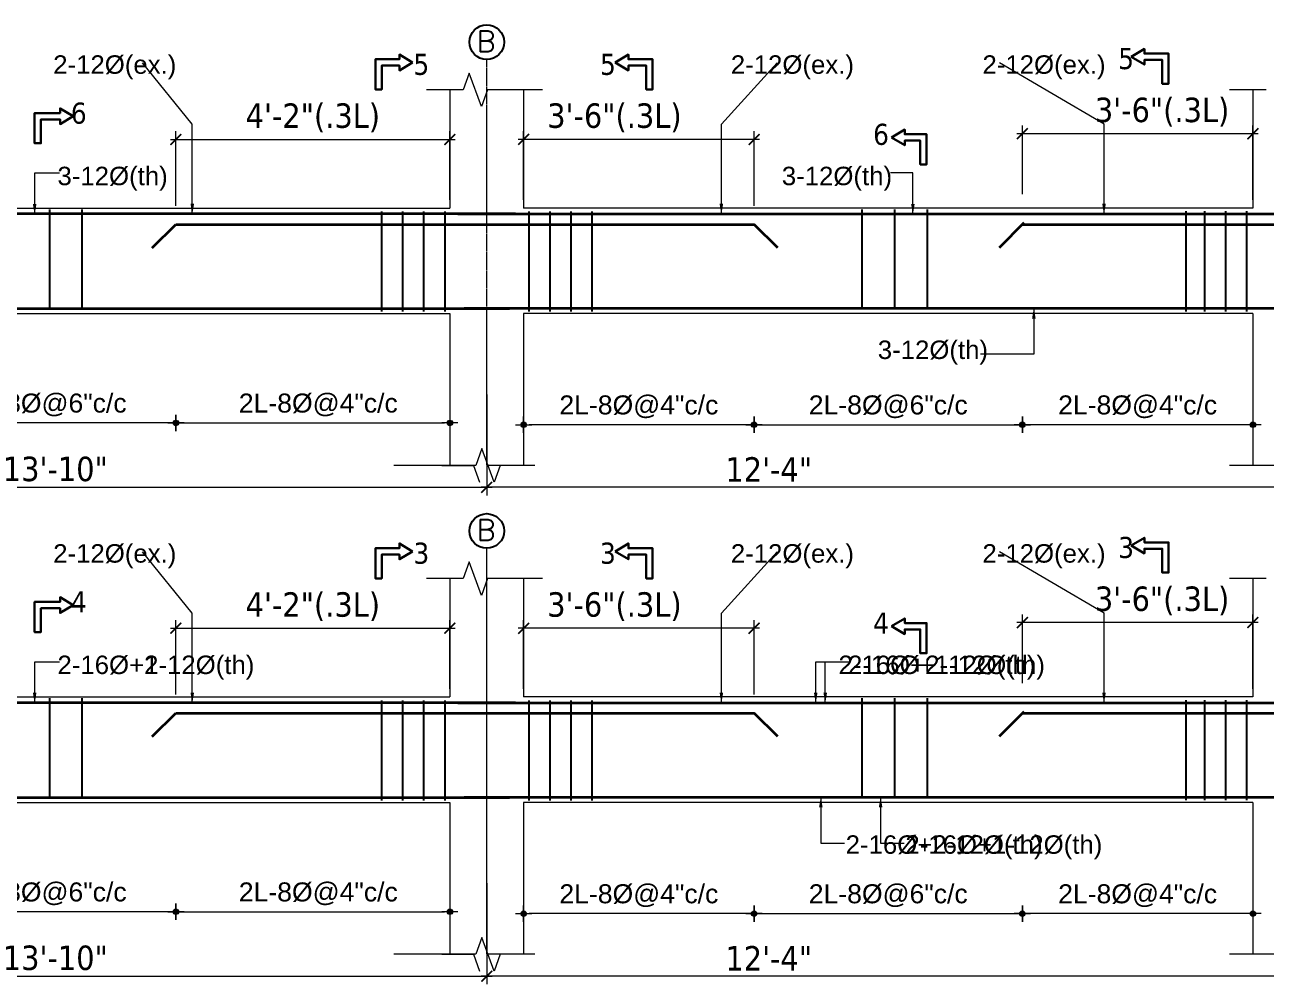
# Model space of a CAD drawing. Header units: inches. Extents: x 130993 to 274375, y -5108 to 103559.
# Drawn here: x 177449.1 to 177906, y 48585.1 to 48935.7 of the extents above; entities that cross this region are included whole.
import ezdxf

# ---------------------------------------------------------------- set-up
doc = ezdxf.new("R2010")
doc.units = ezdxf.units.IN
doc.header["$MEASUREMENT"] = 0
doc.header["$PDMODE"] = 2
doc.header["$PDSIZE"] = -3
doc.linetypes.add('CENTER2', pattern=[1.125, 0.75, -0.125, 0.125, -0.125])
for name, color, linetype, lineweight in [('Cen line', 5, 'CENTER2', 9), ('DIM', 5, 'Continuous', 9), ('DIMENSION', 142, 'Continuous', 20), ('HATCH', 9, 'Continuous', 9), ('LINE', 1, 'Continuous', 15), ('PLAN Stairs', 156, 'Continuous', 25), ('REN-1', 7, 'Continuous', 35), ('TEXT', 181, 'Continuous', 13), ('wall', 1, 'Continuous', 30)]:
    doc.layers.add(name, color=color, linetype=linetype, lineweight=lineweight)
doc.layers.add('STIRRUPS', color=7, linetype='Continuous')
doc.layers.add('T-TEXT', color=1, linetype='Continuous')
doc.styles.add('Arial', font='arial.ttf', dxfattribs={"width": 0.8, "height": 200})
doc.styles.add('ramon', font='arial.ttf', dxfattribs={"height": 7})
doc.styles.get("Standard").update_dxf_attribs({"font": 'txt.shx', "height": 6})
doc.styles.add('TAHOMA', font='tahoma.ttf', dxfattribs={"height": 9})
doc.dimstyles.new('1-4', dxfattribs={"dimscale": 0, "dimtxt": 8, "dimasz": 4, "dimexe": 3, "dimexo": 3, "dimgap": 2, "dimtad": 1, "dimdec": 0, "dimlfac": 0.5, "dimzin": 3, "dimdsep": 46, "dimlunit": 4, "dimtxsty": 'TAHOMA', "dimblk1": 'ARCHTICK', "dimblk2": 'ARCHTICK', "dimsah": 1, "dimcen": 0, "dimdle": 2, "dimclrd": 6, "dimclre": 6, "dimclrt": 7, "dimadec": 0, "dimazin": 0, "dimtfac": 0.333333, "dimtdec": 0, "dimtmove": 1, "dimatfit": 2, "dimfxl": 1, "dimtolj": 1, "dimtzin": 0, "dimlwd": -1, "dimlwe": -1, "dimarcsym": 0})
doc.dimstyles.new('s4', dxfattribs={"dimtxt": 6, "dimasz": 2, "dimexe": 6, "dimexo": 18, "dimgap": 1.9375, "dimtad": 1, "dimdec": 0, "dimlfac": 0.5, "dimzin": 3, "dimdsep": 46, "dimlunit": 4, "dimtxsty": 'ramon', "dimblk": 'dot 2', "dimcen": 0.09375, "dimse1": 1, "dimse2": 1, "dimclrd": 1, "dimclre": 1, "dimclrt": 256, "dimadec": 0, "dimazin": 0, "dimtfac": 0.75, "dimtdec": 0, "dimtix": 1, "dimtmove": 1, "dimatfit": 3, "dimldrblk": 'DOT', "dimfxl": 1, "dimtolj": 1, "dimtzin": 0, "dimlwd": 9, "dimlwe": 9, "dimarcsym": 0})

# ---------------------------------------------------------------- blocks, each defined once
blk = doc.blocks.new('_ArchTick')
at = {"color": 0, "linetype": 'ByBlock', "const_width": 0.15}
blk.add_lwpolyline([(-0.5, -0.5), (0.5, 0.5)], dxfattribs=at)
blk = doc.blocks.new('*D941')
at = {"layer": 'Defpoints', "color": 0}
for p in [(177619.09, 48622.61), (177914.68, 48622.61), (177619.09, 48585.42)]:
    blk.add_point(p, dxfattribs=at)
at = {"layer": 'DIMENSION', "color": 6}
for p, q in [((177619.09, 48619.61), (177619.09, 48582.42)), ((177914.68, 48619.61), (177914.68, 48582.42)), ((177916.68, 48585.42), (177617.09, 48585.42))]:
    blk.add_line(p, q, dxfattribs=at)
at = {"layer": 'DIMENSION', "color": 6, "xscale": 4, "yscale": 4, "zscale": 4, "rotation": 180}
blk.add_blockref('_ArchTick', (177619.09, 48585.42), dxfattribs=at)
at = {"layer": 'DIMENSION', "color": 6, "xscale": 4, "yscale": 4, "zscale": 4}
blk.add_blockref('_ArchTick', (177914.68, 48585.42), dxfattribs=at)
at = {"layer": 'DIMENSION', "color": 7, "insert": (177722.88, 48592.01), "char_height": 9, "attachment_point": 5, "style": 'TAHOMA'}
blk.add_mtext('\\A1;12\'-4"', dxfattribs=at)
blk = doc.blocks.new('*D942')
at = {"layer": 'Defpoints', "color": 0}
for p in [(177632.67, 48713.52), (177632.67, 48688.23), (177717.51, 48686.12)]:
    blk.add_point(p, dxfattribs=at)
at = {"layer": 'DIM', "color": 6}
for p, q in [((177719.51, 48713.52), (177630.67, 48713.52)), ((177632.67, 48691.23), (177632.67, 48716.52)), ((177717.51, 48689.12), (177717.51, 48716.52))]:
    blk.add_line(p, q, dxfattribs=at)
at = {"layer": 'DIM', "color": 6, "xscale": 4, "yscale": 4, "zscale": 4, "rotation": 180}
blk.add_blockref('_ArchTick', (177632.67, 48713.52), dxfattribs=at)
at = {"layer": 'DIM', "color": 6, "xscale": 4, "yscale": 4, "zscale": 4}
blk.add_blockref('_ArchTick', (177717.51, 48713.52), dxfattribs=at)
at = {"layer": 'DIM', "color": 7, "insert": (177666.09, 48721.47), "char_height": 9, "attachment_point": 5, "style": 'TAHOMA'}
blk.add_mtext('\\A1;3\'-6"(.3L)', dxfattribs=at)
blk = doc.blocks.new('*D943')
at = {"layer": 'Defpoints', "color": 0}
for p in [(177816.26, 48715.63), (177816.26, 48690.33), (177901.1, 48688.23)]:
    blk.add_point(p, dxfattribs=at)
at = {"layer": 'DIM', "color": 6}
for p, q in [((177816.26, 48693.33), (177816.26, 48718.63)), ((177901.1, 48691.23), (177901.1, 48718.63)), ((177903.1, 48715.63), (177814.26, 48715.63))]:
    blk.add_line(p, q, dxfattribs=at)
at = {"layer": 'DIM', "color": 6, "xscale": 4, "yscale": 4, "zscale": 4, "rotation": 180}
blk.add_blockref('_ArchTick', (177816.26, 48715.63), dxfattribs=at)
at = {"layer": 'DIM', "color": 6, "xscale": 4, "yscale": 4, "zscale": 4}
blk.add_blockref('_ArchTick', (177901.1, 48715.63), dxfattribs=at)
at = {"layer": 'DIM', "color": 7, "insert": (177867.68, 48723.58), "char_height": 9, "attachment_point": 5, "style": 'TAHOMA'}
blk.add_mtext('\\A1;3\'-6"(.3L)', dxfattribs=at)
blk = doc.blocks.new('*D944')
at = {"layer": 'Defpoints', "color": 0}
for p in [(177287.5, 48622.61), (177619.09, 48622.61), (177619.09, 48585.42)]:
    blk.add_point(p, dxfattribs=at)
at = {"layer": 'DIMENSION', "color": 6}
for p, q in [((177287.5, 48619.61), (177287.5, 48582.42)), ((177619.09, 48619.61), (177619.09, 48582.42)), ((177285.5, 48585.42), (177621.09, 48585.42))]:
    blk.add_line(p, q, dxfattribs=at)
at = {"layer": 'DIMENSION', "color": 6, "xscale": 4, "yscale": 4, "zscale": 4, "rotation": 180}
blk.add_blockref('_ArchTick', (177287.5, 48585.42), dxfattribs=at)
at = {"layer": 'DIMENSION', "color": 6, "xscale": 4, "yscale": 4, "zscale": 4}
blk.add_blockref('_ArchTick', (177619.09, 48585.42), dxfattribs=at)
at = {"layer": 'DIMENSION', "color": 7, "insert": (177460.29, 48592.11), "char_height": 9, "attachment_point": 5, "style": 'TAHOMA'}
blk.add_mtext('\\A1;13\'-10"', dxfattribs=at)
blk = doc.blocks.new('*D945')
at = {"layer": 'Defpoints', "color": 0}
for p in [(177605.51, 48713.52), (177504.66, 48686.12), (177605.51, 48688.23)]:
    blk.add_point(p, dxfattribs=at)
at = {"layer": 'DIM', "color": 6}
for p, q in [((177502.66, 48713.52), (177607.51, 48713.52)), ((177504.66, 48689.12), (177504.66, 48716.52)), ((177605.51, 48691.23), (177605.51, 48716.52))]:
    blk.add_line(p, q, dxfattribs=at)
at = {"layer": 'DIM', "color": 6, "xscale": 4, "yscale": 4, "zscale": 4, "rotation": 180}
blk.add_blockref('_ArchTick', (177504.66, 48713.52), dxfattribs=at)
at = {"layer": 'DIM', "color": 6, "xscale": 4, "yscale": 4, "zscale": 4}
blk.add_blockref('_ArchTick', (177605.51, 48713.52), dxfattribs=at)
at = {"layer": 'DIM', "color": 7, "insert": (177555.09, 48721.47), "char_height": 9, "attachment_point": 5, "style": 'TAHOMA'}
blk.add_mtext('\\A1;4\'-2"(.3L)', dxfattribs=at)
blk = doc.blocks.new('dot1')
at = {"layer": 'HATCH'}
h = blk.add_hatch(color=256, dxfattribs=at)
edge = h.paths.add_edge_path()
edge.add_arc((0, 0), 1, 0, 360)
for p, q in [((3, 0), (-3, 0)), ((0, 3), (0, -3))]:
    blk.add_line(p, q, dxfattribs=at)
blk.add_circle((0, 0), 1, dxfattribs=at)
blk = doc.blocks.new('dot 2')
at = {"layer": 'HATCH', "xscale": 0.5, "yscale": 0.5, "zscale": 0.5}
blk.add_blockref('dot1', (0, 0), dxfattribs=at)
blk = doc.blocks.new('*D947')
at = {"layer": 'Defpoints', "color": 0}
for p in [(177816.26, 48686.12), (177901.1, 48649.43), (177816.26, 48608.46)]:
    blk.add_point(p, dxfattribs=at)
at = {"layer": 'PLAN Stairs', "color": 1, "lineweight": 9}
blk.add_line((177899.1, 48608.46), (177818.26, 48608.46), dxfattribs=at)
at = {"layer": 'PLAN Stairs', "color": 1, "lineweight": 9, "xscale": 2, "yscale": 2, "zscale": 2, "rotation": 180}
blk.add_blockref('dot 2', (177816.26, 48608.46), dxfattribs=at)
at = {"layer": 'PLAN Stairs', "color": 1, "lineweight": 9, "xscale": 2, "yscale": 2, "zscale": 2}
blk.add_blockref('dot 2', (177901.1, 48608.46), dxfattribs=at)
at = {"layer": 'PLAN Stairs', "insert": (177858.68, 48615.06), "char_height": 7, "attachment_point": 5, "style": 'ramon'}
blk.add_mtext('\\A1;2L-8%%C@4"c/c', dxfattribs=at)
blk = doc.blocks.new('_Dot')
at = {"color": 0, "linetype": 'ByBlock', "lineweight": -2}
blk.add_line((-0.5, 0), (-1, 0), dxfattribs=at)
at = {"color": 0, "linetype": 'ByBlock', "const_width": 0.5}
blk.add_lwpolyline([(-0.25, 0, 1), (0.25, 0, 1)], format="xyb", close=True, dxfattribs=at)
blk = doc.blocks.new('*D948')
at = {"layer": 'Defpoints', "color": 0}
for p in [(177717.51, 48686.12), (177816.26, 48686.12), (177816.26, 48608.46)]:
    blk.add_point(p, dxfattribs=at)
at = {"layer": 'PLAN Stairs', "color": 1, "lineweight": 9}
blk.add_line((177719.51, 48608.46), (177814.26, 48608.46), dxfattribs=at)
at = {"layer": 'PLAN Stairs', "color": 1, "lineweight": 9, "xscale": 2, "yscale": 2, "zscale": 2, "rotation": 180}
blk.add_blockref('dot 2', (177717.51, 48608.46), dxfattribs=at)
at = {"layer": 'PLAN Stairs', "color": 1, "lineweight": 9, "xscale": 2, "yscale": 2, "zscale": 2}
blk.add_blockref('dot 2', (177816.26, 48608.46), dxfattribs=at)
at = {"layer": 'PLAN Stairs', "insert": (177766.88, 48615.06), "char_height": 7, "attachment_point": 5, "style": 'ramon'}
blk.add_mtext('\\A1;2L-8%%C@6"c/c', dxfattribs=at)
blk = doc.blocks.new('*D949')
at = {"layer": 'Defpoints', "color": 0}
for p in [(177632.67, 48688.23), (177717.51, 48686.12), (177632.67, 48608.46)]:
    blk.add_point(p, dxfattribs=at)
at = {"layer": 'PLAN Stairs', "color": 1, "lineweight": 9}
blk.add_line((177715.51, 48608.46), (177634.67, 48608.46), dxfattribs=at)
at = {"layer": 'PLAN Stairs', "color": 1, "lineweight": 9, "xscale": 2, "yscale": 2, "zscale": 2, "rotation": 180}
blk.add_blockref('dot 2', (177632.67, 48608.46), dxfattribs=at)
at = {"layer": 'PLAN Stairs', "color": 1, "lineweight": 9, "xscale": 2, "yscale": 2, "zscale": 2}
blk.add_blockref('dot 2', (177717.51, 48608.46), dxfattribs=at)
at = {"layer": 'PLAN Stairs', "insert": (177675.09, 48615.06), "char_height": 7, "attachment_point": 5, "style": 'ramon'}
blk.add_mtext('\\A1;2L-8%%C@4"c/c', dxfattribs=at)
blk = doc.blocks.new('*D951')
at = {"layer": 'Defpoints', "color": 0}
for p in [(177401.92, 48686.8), (177504.66, 48686.8), (177401.92, 48609.14)]:
    blk.add_point(p, dxfattribs=at)
at = {"layer": 'PLAN Stairs', "color": 1, "lineweight": 9}
blk.add_line((177502.66, 48609.14), (177403.92, 48609.14), dxfattribs=at)
at = {"layer": 'PLAN Stairs', "color": 1, "lineweight": 9, "xscale": 2, "yscale": 2, "zscale": 2, "rotation": 180}
blk.add_blockref('dot 2', (177401.92, 48609.14), dxfattribs=at)
at = {"layer": 'PLAN Stairs', "color": 1, "lineweight": 9, "xscale": 2, "yscale": 2, "zscale": 2}
blk.add_blockref('dot 2', (177504.66, 48609.14), dxfattribs=at)
at = {"layer": 'PLAN Stairs', "insert": (177457.29, 48615.74), "char_height": 7, "attachment_point": 5, "style": 'ramon'}
blk.add_mtext('\\A1;2L-8%%C@6"c/c', dxfattribs=at)
blk = doc.blocks.new('*D952')
at = {"layer": 'Defpoints', "color": 0}
for p in [(177504.66, 48686.8), (177605.51, 48688.91), (177605.51, 48609.14)]:
    blk.add_point(p, dxfattribs=at)
at = {"layer": 'PLAN Stairs', "color": 1, "lineweight": 9}
blk.add_line((177506.66, 48609.14), (177603.51, 48609.14), dxfattribs=at)
at = {"layer": 'PLAN Stairs', "color": 1, "lineweight": 9, "xscale": 2, "yscale": 2, "zscale": 2, "rotation": 180}
blk.add_blockref('dot 2', (177504.66, 48609.14), dxfattribs=at)
at = {"layer": 'PLAN Stairs', "color": 1, "lineweight": 9, "xscale": 2, "yscale": 2, "zscale": 2}
blk.add_blockref('dot 2', (177605.51, 48609.14), dxfattribs=at)
at = {"layer": 'PLAN Stairs', "insert": (177557.09, 48615.74), "char_height": 7, "attachment_point": 5, "style": 'ramon'}
blk.add_mtext('\\A1;2L-8%%C@4"c/c', dxfattribs=at)
blk = doc.blocks.new('*D961')
at = {"layer": 'Defpoints', "color": 0}
for p in [(177619.09, 48802.61), (177914.68, 48802.61), (177619.09, 48765.42)]:
    blk.add_point(p, dxfattribs=at)
at = {"layer": 'DIMENSION', "color": 6}
for p, q in [((177619.09, 48799.61), (177619.09, 48762.42)), ((177914.68, 48799.61), (177914.68, 48762.42)), ((177916.68, 48765.42), (177617.09, 48765.42))]:
    blk.add_line(p, q, dxfattribs=at)
at = {"layer": 'DIMENSION', "color": 6, "xscale": 4, "yscale": 4, "zscale": 4, "rotation": 180}
blk.add_blockref('_ArchTick', (177619.09, 48765.42), dxfattribs=at)
at = {"layer": 'DIMENSION', "color": 6, "xscale": 4, "yscale": 4, "zscale": 4}
blk.add_blockref('_ArchTick', (177914.68, 48765.42), dxfattribs=at)
at = {"layer": 'DIMENSION', "color": 7, "insert": (177722.88, 48772.01), "char_height": 9, "attachment_point": 5, "style": 'TAHOMA'}
blk.add_mtext('\\A1;12\'-4"', dxfattribs=at)
blk = doc.blocks.new('*D962')
at = {"layer": 'Defpoints', "color": 0}
for p in [(177632.67, 48893.52), (177632.67, 48868.23), (177717.51, 48866.12)]:
    blk.add_point(p, dxfattribs=at)
at = {"layer": 'DIM', "color": 6}
for p, q in [((177632.67, 48871.23), (177632.67, 48896.52)), ((177717.51, 48869.12), (177717.51, 48896.52)), ((177719.51, 48893.52), (177630.67, 48893.52))]:
    blk.add_line(p, q, dxfattribs=at)
at = {"layer": 'DIM', "color": 6, "xscale": 4, "yscale": 4, "zscale": 4, "rotation": 180}
blk.add_blockref('_ArchTick', (177632.67, 48893.52), dxfattribs=at)
at = {"layer": 'DIM', "color": 6, "xscale": 4, "yscale": 4, "zscale": 4}
blk.add_blockref('_ArchTick', (177717.51, 48893.52), dxfattribs=at)
at = {"layer": 'DIM', "color": 7, "insert": (177666.09, 48901.47), "char_height": 9, "attachment_point": 5, "style": 'TAHOMA'}
blk.add_mtext('\\A1;3\'-6"(.3L)', dxfattribs=at)
blk = doc.blocks.new('*D963')
at = {"layer": 'Defpoints', "color": 0}
for p in [(177816.26, 48895.63), (177816.26, 48870.33), (177901.1, 48868.23)]:
    blk.add_point(p, dxfattribs=at)
at = {"layer": 'DIM', "color": 6}
for p, q in [((177816.26, 48873.33), (177816.26, 48898.63)), ((177901.1, 48871.23), (177901.1, 48898.63)), ((177903.1, 48895.63), (177814.26, 48895.63))]:
    blk.add_line(p, q, dxfattribs=at)
at = {"layer": 'DIM', "color": 6, "xscale": 4, "yscale": 4, "zscale": 4, "rotation": 180}
blk.add_blockref('_ArchTick', (177816.26, 48895.63), dxfattribs=at)
at = {"layer": 'DIM', "color": 6, "xscale": 4, "yscale": 4, "zscale": 4}
blk.add_blockref('_ArchTick', (177901.1, 48895.63), dxfattribs=at)
at = {"layer": 'DIM', "color": 7, "insert": (177867.68, 48903.58), "char_height": 9, "attachment_point": 5, "style": 'TAHOMA'}
blk.add_mtext('\\A1;3\'-6"(.3L)', dxfattribs=at)
blk = doc.blocks.new('*D964')
at = {"layer": 'Defpoints', "color": 0}
for p in [(177287.5, 48802.61), (177619.09, 48802.61), (177619.09, 48765.42)]:
    blk.add_point(p, dxfattribs=at)
at = {"layer": 'DIMENSION', "color": 6}
for p, q in [((177287.5, 48799.61), (177287.5, 48762.42)), ((177619.09, 48799.61), (177619.09, 48762.42)), ((177285.5, 48765.42), (177621.09, 48765.42))]:
    blk.add_line(p, q, dxfattribs=at)
at = {"layer": 'DIMENSION', "color": 6, "xscale": 4, "yscale": 4, "zscale": 4, "rotation": 180}
blk.add_blockref('_ArchTick', (177287.5, 48765.42), dxfattribs=at)
at = {"layer": 'DIMENSION', "color": 6, "xscale": 4, "yscale": 4, "zscale": 4}
blk.add_blockref('_ArchTick', (177619.09, 48765.42), dxfattribs=at)
at = {"layer": 'DIMENSION', "color": 7, "insert": (177460.29, 48772.11), "char_height": 9, "attachment_point": 5, "style": 'TAHOMA'}
blk.add_mtext('\\A1;13\'-10"', dxfattribs=at)
blk = doc.blocks.new('*D965')
at = {"layer": 'Defpoints', "color": 0}
for p in [(177605.51, 48893.52), (177504.66, 48866.12), (177605.51, 48868.23)]:
    blk.add_point(p, dxfattribs=at)
at = {"layer": 'DIM', "color": 6}
for p, q in [((177504.66, 48869.12), (177504.66, 48896.52)), ((177605.51, 48871.23), (177605.51, 48896.52)), ((177502.66, 48893.52), (177607.51, 48893.52))]:
    blk.add_line(p, q, dxfattribs=at)
at = {"layer": 'DIM', "color": 6, "xscale": 4, "yscale": 4, "zscale": 4, "rotation": 180}
blk.add_blockref('_ArchTick', (177504.66, 48893.52), dxfattribs=at)
at = {"layer": 'DIM', "color": 6, "xscale": 4, "yscale": 4, "zscale": 4}
blk.add_blockref('_ArchTick', (177605.51, 48893.52), dxfattribs=at)
at = {"layer": 'DIM', "color": 7, "insert": (177555.09, 48901.47), "char_height": 9, "attachment_point": 5, "style": 'TAHOMA'}
blk.add_mtext('\\A1;4\'-2"(.3L)', dxfattribs=at)
blk = doc.blocks.new('*D967')
at = {"layer": 'Defpoints', "color": 0}
for p in [(177816.26, 48866.12), (177901.1, 48829.43), (177816.26, 48788.46)]:
    blk.add_point(p, dxfattribs=at)
at = {"layer": 'PLAN Stairs', "color": 1, "lineweight": 9}
blk.add_line((177899.1, 48788.46), (177818.26, 48788.46), dxfattribs=at)
at = {"layer": 'PLAN Stairs', "color": 1, "lineweight": 9, "xscale": 2, "yscale": 2, "zscale": 2, "rotation": 180}
blk.add_blockref('dot 2', (177816.26, 48788.46), dxfattribs=at)
at = {"layer": 'PLAN Stairs', "color": 1, "lineweight": 9, "xscale": 2, "yscale": 2, "zscale": 2}
blk.add_blockref('dot 2', (177901.1, 48788.46), dxfattribs=at)
at = {"layer": 'PLAN Stairs', "insert": (177858.68, 48795.06), "char_height": 7, "attachment_point": 5, "style": 'ramon'}
blk.add_mtext('\\A1;2L-8%%C@4"c/c', dxfattribs=at)
blk = doc.blocks.new('*D968')
at = {"layer": 'Defpoints', "color": 0}
for p in [(177717.51, 48866.12), (177816.26, 48866.12), (177816.26, 48788.46)]:
    blk.add_point(p, dxfattribs=at)
at = {"layer": 'PLAN Stairs', "color": 1, "lineweight": 9}
blk.add_line((177719.51, 48788.46), (177814.26, 48788.46), dxfattribs=at)
at = {"layer": 'PLAN Stairs', "color": 1, "lineweight": 9, "xscale": 2, "yscale": 2, "zscale": 2, "rotation": 180}
blk.add_blockref('dot 2', (177717.51, 48788.46), dxfattribs=at)
at = {"layer": 'PLAN Stairs', "color": 1, "lineweight": 9, "xscale": 2, "yscale": 2, "zscale": 2}
blk.add_blockref('dot 2', (177816.26, 48788.46), dxfattribs=at)
at = {"layer": 'PLAN Stairs', "insert": (177766.88, 48795.06), "char_height": 7, "attachment_point": 5, "style": 'ramon'}
blk.add_mtext('\\A1;2L-8%%C@6"c/c', dxfattribs=at)
blk = doc.blocks.new('*D969')
at = {"layer": 'Defpoints', "color": 0}
for p in [(177632.67, 48868.23), (177717.51, 48866.12), (177632.67, 48788.46)]:
    blk.add_point(p, dxfattribs=at)
at = {"layer": 'PLAN Stairs', "color": 1, "lineweight": 9}
blk.add_line((177715.51, 48788.46), (177634.67, 48788.46), dxfattribs=at)
at = {"layer": 'PLAN Stairs', "color": 1, "lineweight": 9, "xscale": 2, "yscale": 2, "zscale": 2, "rotation": 180}
blk.add_blockref('dot 2', (177632.67, 48788.46), dxfattribs=at)
at = {"layer": 'PLAN Stairs', "color": 1, "lineweight": 9, "xscale": 2, "yscale": 2, "zscale": 2}
blk.add_blockref('dot 2', (177717.51, 48788.46), dxfattribs=at)
at = {"layer": 'PLAN Stairs', "insert": (177675.09, 48795.06), "char_height": 7, "attachment_point": 5, "style": 'ramon'}
blk.add_mtext('\\A1;2L-8%%C@4"c/c', dxfattribs=at)
blk = doc.blocks.new('*D971')
at = {"layer": 'Defpoints', "color": 0}
for p in [(177401.92, 48866.8), (177504.66, 48866.8), (177401.92, 48789.14)]:
    blk.add_point(p, dxfattribs=at)
at = {"layer": 'PLAN Stairs', "color": 1, "lineweight": 9}
blk.add_line((177502.66, 48789.14), (177403.92, 48789.14), dxfattribs=at)
at = {"layer": 'PLAN Stairs', "color": 1, "lineweight": 9, "xscale": 2, "yscale": 2, "zscale": 2, "rotation": 180}
blk.add_blockref('dot 2', (177401.92, 48789.14), dxfattribs=at)
at = {"layer": 'PLAN Stairs', "color": 1, "lineweight": 9, "xscale": 2, "yscale": 2, "zscale": 2}
blk.add_blockref('dot 2', (177504.66, 48789.14), dxfattribs=at)
at = {"layer": 'PLAN Stairs', "insert": (177457.29, 48795.74), "char_height": 7, "attachment_point": 5, "style": 'ramon'}
blk.add_mtext('\\A1;2L-8%%C@6"c/c', dxfattribs=at)
blk = doc.blocks.new('*D972')
at = {"layer": 'Defpoints', "color": 0}
for p in [(177605.51, 48868.91), (177504.66, 48866.8), (177605.51, 48789.14)]:
    blk.add_point(p, dxfattribs=at)
at = {"layer": 'PLAN Stairs', "color": 1, "lineweight": 9}
blk.add_line((177506.66, 48789.14), (177603.51, 48789.14), dxfattribs=at)
at = {"layer": 'PLAN Stairs', "color": 1, "lineweight": 9, "xscale": 2, "yscale": 2, "zscale": 2, "rotation": 180}
blk.add_blockref('dot 2', (177504.66, 48789.14), dxfattribs=at)
at = {"layer": 'PLAN Stairs', "color": 1, "lineweight": 9, "xscale": 2, "yscale": 2, "zscale": 2}
blk.add_blockref('dot 2', (177605.51, 48789.14), dxfattribs=at)
at = {"layer": 'PLAN Stairs', "insert": (177557.09, 48795.74), "char_height": 7, "attachment_point": 5, "style": 'ramon'}
blk.add_mtext('\\A1;2L-8%%C@4"c/c', dxfattribs=at)

msp = doc.modelspace()

# ---------------------------------------------------------------- linework, layer by layer
at = {"layer": 'Cen line'}
for p, q in [((177619.09, 48773.69), (177619.09, 48922.96)), ((177619.09, 48593.69), (177619.09, 48742.96))]:
    msp.add_line(p, q, dxfattribs=at)
at = {"layer": 'DIMENSION'}
for points in [[(177580.72, 48868.23), (177605.51, 48868.23)], [(177580.72, 48688.23), (177605.51, 48688.23)]]:
    msp.add_lwpolyline(points, dxfattribs=at)
at = {"layer": 'HATCH'}
for p, q in [((177612.65, 48917.97), (177610.4, 48911.8)), ((177612.65, 48917.97), (177610.4, 48911.8)), ((177612.65, 48917.97), (177610.4, 48911.8)), ((177617.14, 48905.63), (177612.65, 48917.97)), ((177619.39, 48911.8), (177617.14, 48905.63)), ((177617.28, 48779.66), (177615.03, 48773.49)), ((177621.77, 48767.32), (177617.28, 48779.66)), ((177621.77, 48767.32), (177617.28, 48779.66)), ((177614.16, 48773.49), (177616.4, 48767.32)), ((177624.02, 48773.49), (177621.77, 48767.32)), ((177624.02, 48773.49), (177621.77, 48767.32)), ((177612.65, 48737.97), (177610.4, 48731.8)), ((177612.65, 48737.97), (177610.4, 48731.8)), ((177612.65, 48737.97), (177610.4, 48731.8)), ((177617.14, 48725.63), (177612.65, 48737.97)), ((177619.39, 48731.8), (177617.14, 48725.63)), ((177617.28, 48599.66), (177615.03, 48593.49)), ((177621.77, 48587.32), (177617.28, 48599.66)), ((177621.77, 48587.32), (177617.28, 48599.66)), ((177614.16, 48593.49), (177616.4, 48587.32)), ((177624.02, 48593.49), (177621.77, 48587.32)), ((177624.02, 48593.49), (177621.77, 48587.32))]:
    msp.add_line(p, q, dxfattribs=at)
at = {"layer": 'HATCH', "linetype": 'Continuous'}
for points in [[(177610.4, 48911.8), (177596.91, 48911.8)], [(177610.4, 48911.8), (177596.91, 48911.8)], [(177610.4, 48911.8), (177596.91, 48911.8)], [(177636.74, 48911.8), (177619.39, 48911.8)], [(177639.57, 48911.8), (177619.39, 48911.8)], [(177639.57, 48911.8), (177619.39, 48911.8)], [(177905.99, 48911.8), (177892.5, 48911.8)], [(177905.99, 48911.8), (177892.5, 48911.8)], [(177610.4, 48773.49), (177584.91, 48773.49)], [(177615.03, 48773.49), (177601.54, 48773.49)], [(177615.03, 48773.49), (177601.54, 48773.49)], [(177602.62, 48773.49), (177614.16, 48773.49)], [(177636.74, 48773.49), (177619.39, 48773.49)], [(177635.55, 48773.49), (177624.02, 48773.49)], [(177635.55, 48773.49), (177624.02, 48773.49)], [(177905.99, 48773.49), (177892.5, 48773.49)], [(177910.62, 48773.49), (177897.13, 48773.49)], [(177610.4, 48731.8), (177596.91, 48731.8)], [(177610.4, 48731.8), (177596.91, 48731.8)], [(177610.4, 48731.8), (177596.91, 48731.8)], [(177636.74, 48731.8), (177619.39, 48731.8)], [(177639.57, 48731.8), (177619.39, 48731.8)], [(177639.57, 48731.8), (177619.39, 48731.8)], [(177905.99, 48731.8), (177892.5, 48731.8)], [(177905.99, 48731.8), (177892.5, 48731.8)], [(177610.4, 48593.49), (177584.91, 48593.49)], [(177615.03, 48593.49), (177601.54, 48593.49)], [(177615.03, 48593.49), (177601.54, 48593.49)], [(177602.62, 48593.49), (177614.16, 48593.49)], [(177636.74, 48593.49), (177619.39, 48593.49)], [(177635.55, 48593.49), (177624.02, 48593.49)], [(177635.55, 48593.49), (177624.02, 48593.49)], [(177905.99, 48593.49), (177892.5, 48593.49)], [(177910.62, 48593.49), (177897.13, 48593.49)]]:
    msp.add_lwpolyline(points, dxfattribs=at)
at = {"layer": 'LINE'}
for p, q in [((177605.51, 48911.8), (177605.51, 48868.23)), ((177605.51, 48911.8), (177605.51, 48868.23)), ((177605.51, 48911.8), (177605.51, 48868.23)), ((177605.51, 48911.8), (177605.51, 48868.23)), ((177605.51, 48911.8), (177605.51, 48868.23)), ((177632.67, 48911.8), (177632.67, 48868.23)), ((177632.67, 48911.8), (177632.67, 48868.23)), ((177901.1, 48911.8), (177901.1, 48868.23)), ((177901.1, 48911.8), (177901.1, 48868.23)), ((177301.08, 48868.23), (177605.51, 48868.23)), ((177901.1, 48868.23), (177632.67, 48868.23)), ((177301.08, 48829.43), (177605.51, 48829.43)), ((177605.51, 48829.43), (177605.51, 48773.49)), ((177605.51, 48829.43), (177605.51, 48773.49)), ((177605.51, 48829.43), (177605.51, 48773.49)), ((177605.51, 48829.43), (177605.51, 48773.49)), ((177605.51, 48829.43), (177605.51, 48773.49)), ((177632.67, 48829.43), (177632.67, 48773.49)), ((177901.1, 48829.43), (177632.67, 48829.43)), ((177632.67, 48829.43), (177632.67, 48773.49)), ((177901.1, 48829.43), (177901.1, 48773.49)), ((177901.1, 48829.43), (177901.1, 48773.49)), ((177605.51, 48731.8), (177605.51, 48688.23)), ((177605.51, 48731.8), (177605.51, 48688.23)), ((177605.51, 48731.8), (177605.51, 48688.23)), ((177605.51, 48731.8), (177605.51, 48688.23)), ((177605.51, 48731.8), (177605.51, 48688.23)), ((177632.67, 48731.8), (177632.67, 48688.23)), ((177632.67, 48731.8), (177632.67, 48688.23)), ((177901.1, 48731.8), (177901.1, 48688.23)), ((177901.1, 48731.8), (177901.1, 48688.23)), ((177301.08, 48688.23), (177605.51, 48688.23)), ((177901.1, 48688.23), (177632.67, 48688.23)), ((177301.08, 48649.43), (177605.51, 48649.43)), ((177605.51, 48649.43), (177605.51, 48593.49)), ((177605.51, 48649.43), (177605.51, 48593.49)), ((177605.51, 48649.43), (177605.51, 48593.49)), ((177605.51, 48649.43), (177605.51, 48593.49)), ((177605.51, 48649.43), (177605.51, 48593.49)), ((177632.67, 48649.43), (177632.67, 48593.49)), ((177901.1, 48649.43), (177632.67, 48649.43)), ((177632.67, 48649.43), (177632.67, 48593.49)), ((177901.1, 48649.43), (177901.1, 48593.49)), ((177901.1, 48649.43), (177901.1, 48593.49))]:
    msp.add_line(p, q, dxfattribs=at)
at = {"layer": 'REN-1'}
for p, q in [((177629.68, 48866.12), (177287.5, 48866.12)), ((177608.49, 48866.12), (178246.27, 48866.12)), ((177495.99, 48853.65), (177504.66, 48862.24)), ((177504.66, 48862.24), (177717.51, 48862.24)), ((177608.49, 48862.24), (177710.13, 48862.24)), ((177726.19, 48853.65), (177717.51, 48862.24)), ((177807.79, 48853.77), (177816.9, 48862.88)), ((177816.26, 48862.24), (178029.1, 48862.24)), ((177287.5, 48831.21), (177627.41, 48831.21)), ((178246.27, 48831.2), (177610.76, 48831.21)), ((177629.68, 48686.12), (177287.5, 48686.12)), ((177608.49, 48686.12), (178246.27, 48686.12)), ((177495.99, 48673.65), (177504.66, 48682.24)), ((177504.66, 48682.24), (177717.51, 48682.24)), ((177608.49, 48682.24), (177710.13, 48682.24)), ((177726.19, 48673.65), (177717.51, 48682.24)), ((177807.79, 48673.77), (177816.9, 48682.88)), ((177816.26, 48682.24), (178029.1, 48682.24)), ((177287.5, 48651.21), (177627.41, 48651.21)), ((178246.27, 48651.2), (177610.76, 48651.21))]:
    msp.add_line(p, q, dxfattribs=at)
at = {"layer": 'STIRRUPS'}
for p, q in [((177458.1, 48867.73), (177458.1, 48830.86)), ((177470.1, 48867.73), (177470.1, 48830.86)), ((177580.35, 48866.97), (177580.35, 48830.11)), ((177588.11, 48866.97), (177588.11, 48830.11)), ((177595.87, 48866.97), (177595.87, 48830.11)), ((177603.63, 48866.97), (177603.63, 48830.11)), ((177634.54, 48866.97), (177634.54, 48830.11)), ((177642.3, 48866.97), (177642.3, 48830.11)), ((177650.06, 48866.97), (177650.06, 48830.11)), ((177657.82, 48866.97), (177657.82, 48830.11)), ((177757.18, 48867.73), (177757.18, 48830.86)), ((177769.18, 48867.73), (177769.18, 48830.86)), ((177781.18, 48867.73), (177781.18, 48830.86)), ((177876.46, 48867.05), (177876.46, 48830.18)), ((177883.25, 48867.05), (177883.25, 48830.18)), ((177891.01, 48867.05), (177891.01, 48830.18)), ((177898.77, 48867.05), (177898.77, 48830.18)), ((177458.1, 48687.73), (177458.1, 48650.86)), ((177470.1, 48687.73), (177470.1, 48650.86)), ((177580.35, 48686.97), (177580.35, 48650.11)), ((177588.11, 48686.97), (177588.11, 48650.11)), ((177595.87, 48686.97), (177595.87, 48650.11)), ((177603.63, 48686.97), (177603.63, 48650.11)), ((177634.54, 48686.97), (177634.54, 48650.11)), ((177642.3, 48686.97), (177642.3, 48650.11)), ((177650.06, 48686.97), (177650.06, 48650.11)), ((177657.82, 48686.97), (177657.82, 48650.11)), ((177757.18, 48687.73), (177757.18, 48650.86)), ((177769.18, 48687.73), (177769.18, 48650.86)), ((177781.18, 48687.73), (177781.18, 48650.86)), ((177876.46, 48687.05), (177876.46, 48650.18)), ((177883.25, 48687.05), (177883.25, 48650.18)), ((177891.01, 48687.05), (177891.01, 48650.18)), ((177898.77, 48687.05), (177898.77, 48650.18))]:
    msp.add_line(p, q, dxfattribs=at)
at = {"layer": 'T-TEXT', "ltscale": 0.5}
for centre in [(177619.09, 48929.34), (177619.09, 48749.34)]:
    msp.add_circle(centre, 6.38, dxfattribs=at)
at = {"layer": 'wall'}
for points in [[(177591.82, 48921.85), (177586.95, 48924.74), (177586.95, 48923.01), (177578.11, 48923.01), (177578.11, 48911.9), (177580.44, 48911.9), (177580.44, 48920.68), (177586.95, 48920.68), (177586.95, 48918.95)], [(177666.41, 48921.85), (177671.27, 48924.74), (177671.27, 48923.01), (177680.11, 48923.01), (177680.11, 48911.9), (177677.78, 48911.9), (177677.78, 48920.68), (177671.27, 48920.68), (177671.27, 48918.95)], [(177856.34, 48923.95), (177861.2, 48926.84), (177861.2, 48925.12), (177870.05, 48925.12), (177870.05, 48914.01), (177867.72, 48914.01), (177867.72, 48922.79), (177861.2, 48922.79), (177861.2, 48921.06)], [(177466.91, 48902.06), (177462.04, 48904.95), (177462.04, 48903.22), (177452.64, 48903.22), (177452.64, 48892.11), (177454.97, 48892.11), (177454.97, 48900.89), (177462.04, 48900.89), (177462.04, 48899.17)], [(177768.08, 48894.25), (177772.95, 48897.14), (177772.95, 48895.41), (177781, 48895.41), (177781, 48884.31), (177778.67, 48884.31), (177778.67, 48893.09), (177772.95, 48893.09), (177772.95, 48891.36)], [(177856.34, 48743.95), (177861.2, 48746.84), (177861.2, 48745.12), (177870.05, 48745.12), (177870.05, 48734.01), (177867.72, 48734.01), (177867.72, 48742.79), (177861.2, 48742.79), (177861.2, 48741.06)], [(177591.82, 48741.85), (177586.95, 48744.74), (177586.95, 48743.01), (177578.11, 48743.01), (177578.11, 48731.9), (177580.44, 48731.9), (177580.44, 48740.68), (177586.95, 48740.68), (177586.95, 48738.95)], [(177666.41, 48741.85), (177671.27, 48744.74), (177671.27, 48743.01), (177680.11, 48743.01), (177680.11, 48731.9), (177677.78, 48731.9), (177677.78, 48740.68), (177671.27, 48740.68), (177671.27, 48738.95)], [(177466.91, 48722.06), (177462.04, 48724.95), (177462.04, 48723.22), (177452.64, 48723.22), (177452.64, 48712.11), (177454.97, 48712.11), (177454.97, 48720.89), (177462.04, 48720.89), (177462.04, 48719.17)], [(177768.08, 48714.25), (177772.95, 48717.14), (177772.95, 48715.41), (177781, 48715.41), (177781, 48704.31), (177778.67, 48704.31), (177778.67, 48713.09), (177772.95, 48713.09), (177772.95, 48711.36)]]:
    msp.add_lwpolyline(points, close=True, dxfattribs=at)

# ---------------------------------------------------------------- texts
at = {"layer": 'DIMENSION', "style": 'TAHOMA'}
for s, p in [('5', (177592.1, 48917.29)), ('5', (177660.78, 48917.29)), ('5', (177851.51, 48919.4)), ('6', (177466.01, 48899.33)), ('6', (177761.31, 48891.52)), ('3', (177592.1, 48737.29)), ('3', (177660.78, 48737.29)), ('3', (177851.51, 48739.4)), ('4', (177466.01, 48719.33)), ('4', (177761.31, 48711.52))]:
    msp.add_text(s, height=7.76, dxfattribs=at).set_placement(p)
at = {"layer": 'T-TEXT', "ltscale": 0.5, "char_height": 7.76, "width": 8.73, "attachment_point": 2}
for insert in [(177618.84, 48933.56), (177618.84, 48753.56)]:
    msp.add_mtext('{\\C1;B}', dxfattribs=dict(at, insert=insert))
at = {"layer": 'TEXT', "style": 'Arial'}
for s, p in [('2-12%%C(ex.)', (177459.51, 48917.69)), ('2-12%%C(ex.)', (177708.94, 48917.69)), ('2-12%%C(ex.)', (177801.56, 48917.69)), ('3-12%%C(th)', (177461.08, 48876.67)), ('3-12%%C(th)', (177727.71, 48876.67)), ('3-12%%C(th)', (177763.03, 48812.67)), ('2-12%%C(ex.)', (177459.51, 48737.69)), ('2-12%%C(ex.)', (177708.94, 48737.69)), ('2-12%%C(ex.)', (177801.56, 48737.69)), ('2-16%%C+1-12%%C(th)', (177461.08, 48696.67)), ('2-16%%C+2-12%%C(th)', (177461.08, 48696.67)), ('2-16%%C+2-12%%C(th)', (177748.58, 48696.67)), ('2-16%%C+1-12%%C(th)', (177752.08, 48696.67)), ('2-16%%C+2-12%%C(th)', (177751.2, 48630.49)), ('2-16%%C+1-12%%C(th)', (177773.2, 48630.49))]:
    msp.add_text(s, height=6.79, dxfattribs=at).set_placement(p)

# ---------------------------------------------------------------- dimensions: what is measured, and where the dimension line sits
at = {"layer": 'DIM'}
for base, p1, p2, picture, middle in [((177816.26, 48895.63), (177901.1, 48868.23), (177816.26, 48870.33), '*D963', (177867.68, 48895.63)), ((177632.67, 48893.52), (177717.51, 48866.12), (177632.67, 48868.23), '*D962', (177666.09, 48893.52)), ((177632.67, 48713.52), (177717.51, 48686.12), (177632.67, 48688.23), '*D942', (177666.09, 48713.52)), ((177816.26, 48715.63), (177901.1, 48688.23), (177816.26, 48690.33), '*D943', (177867.68, 48715.63))]:
    dim = msp.add_linear_dim(base=base, p1=p1, p2=p2, angle=180, text='<>(.3L)', dimstyle='1-4', override={"dimscale": 1}, dxfattribs=at)
    dim.commit()
    dim.dimension.update_dxf_attribs({"geometry": picture, "text_midpoint": middle, "dimtype": 160})
for base, p1, p2, picture, middle in [((177605.51, 48893.52), (177504.66, 48866.12), (177605.51, 48868.23), '*D965', (177555.09, 48893.52)), ((177605.51, 48713.52), (177504.66, 48686.12), (177605.51, 48688.23), '*D945', (177555.09, 48713.52))]:
    dim = msp.add_linear_dim(base=base, p1=p1, p2=p2, text='<>(.3L)', dimstyle='1-4', override={"dimscale": 1}, dxfattribs=at)
    dim.commit()
    dim.dimension.update_dxf_attribs({"geometry": picture, "text_midpoint": middle, "dimtype": 160})
at = {"layer": 'DIMENSION'}
for base, p1, p2, picture, middle in [((177619.09, 48765.42), (177287.5, 48802.61), (177619.09, 48802.61), '*D964', (177460.29, 48765.42)), ((177619.09, 48585.42), (177287.5, 48622.61), (177619.09, 48622.61), '*D944', (177460.29, 48585.42))]:
    dim = msp.add_linear_dim(base=base, p1=p1, p2=p2, dimstyle='1-4', override={"dimscale": 1}, dxfattribs=at)
    dim.commit()
    dim.dimension.update_dxf_attribs({"geometry": picture, "text_midpoint": middle, "dimtype": 160})
for base, p1, p2, picture, middle in [((177619.09, 48765.42), (177914.68, 48802.61), (177619.09, 48802.61), '*D961', (177722.88, 48765.42)), ((177619.09, 48585.42), (177914.68, 48622.61), (177619.09, 48622.61), '*D941', (177722.88, 48585.42))]:
    dim = msp.add_linear_dim(base=base, p1=p1, p2=p2, angle=180, dimstyle='1-4', override={"dimscale": 1}, dxfattribs=at)
    dim.commit()
    dim.dimension.update_dxf_attribs({"geometry": picture, "text_midpoint": middle, "dimtype": 160})
at = {"layer": 'PLAN Stairs'}
for base, p1, p2, text, picture, middle in [((177605.51, 48789.14), (177504.66, 48866.8), (177605.51, 48868.91), '2L-8%%C@4"c/c', '*D972', (177557.09, 48789.14)), ((177401.92, 48789.14), (177504.66, 48866.8), (177401.92, 48866.8), '2L-8%%C@6"c/c', '*D971', (177457.29, 48789.14)), ((177401.92, 48609.14), (177504.66, 48686.8), (177401.92, 48686.8), '2L-8%%C@6"c/c', '*D951', (177457.29, 48609.14)), ((177605.51, 48609.14), (177504.66, 48686.8), (177605.51, 48688.91), '2L-8%%C@4"c/c', '*D952', (177557.09, 48609.14))]:
    dim = msp.add_linear_dim(base=base, p1=p1, p2=p2, text=text, dimstyle='s4', dxfattribs=at)
    dim.commit()
    dim.dimension.update_dxf_attribs({"geometry": picture, "text_midpoint": middle, "dimtype": 160})
for base, p1, p2, text, picture, middle in [((177632.67, 48788.46), (177717.51, 48866.12), (177632.67, 48868.23), '2L-8%%C@4"c/c', '*D969', (177675.09, 48788.46)), ((177816.26, 48788.46), (177717.51, 48866.12), (177816.26, 48866.12), '2L-8%%C@6"c/c', '*D968', (177766.88, 48788.46)), ((177816.26, 48788.46), (177901.1, 48829.43), (177816.26, 48866.12), '2L-8%%C@4"c/c', '*D967', (177858.68, 48788.46)), ((177632.67, 48608.46), (177717.51, 48686.12), (177632.67, 48688.23), '2L-8%%C@4"c/c', '*D949', (177675.09, 48608.46)), ((177816.26, 48608.46), (177717.51, 48686.12), (177816.26, 48686.12), '2L-8%%C@6"c/c', '*D948', (177766.88, 48608.46)), ((177816.26, 48608.46), (177901.1, 48649.43), (177816.26, 48686.12), '2L-8%%C@4"c/c', '*D947', (177858.68, 48608.46))]:
    dim = msp.add_linear_dim(base=base, p1=p1, p2=p2, angle=180, text=text, dimstyle='s4', dxfattribs=at)
    dim.commit()
    dim.dimension.update_dxf_attribs({"geometry": picture, "text_midpoint": middle, "dimtype": 160})

# ---------------------------------------------------------------- leaders
at = {"layer": 'DIM'}
for points in [[(177510.71, 48865.83), (177510.71, 48899.14), (177492.39, 48921.71)], [(177705.46, 48865.83), (177705.46, 48899.14), (177725.97, 48921.71)], [(177846.3, 48865.83), (177846.3, 48899.14), (177807.79, 48921.71)], [(177452.69, 48865.8), (177452.69, 48881.16), (177461.87, 48881.16)], [(177775.95, 48865.8), (177775.95, 48881.16), (177767.67, 48881.16)], [(177820.48, 48831.57), (177820.48, 48814.4), (177800.87, 48814.4)], [(177510.71, 48685.83), (177510.71, 48719.14), (177492.39, 48741.71)], [(177705.46, 48685.83), (177705.46, 48719.14), (177725.97, 48741.71)], [(177846.3, 48685.83), (177846.3, 48719.14), (177807.79, 48741.71)], [(177452.69, 48685.8), (177452.69, 48701.16), (177461.87, 48701.16)], [(177452.69, 48685.8), (177452.69, 48701.16), (177461.87, 48701.16)], [(177740.19, 48685.8), (177740.19, 48701.16), (177749.37, 48701.16)], [(177743.69, 48685.8), (177743.69, 48701.16), (177752.87, 48701.16)], [(177742.07, 48651.57), (177742.07, 48634.4), (177750.77, 48634.4)], [(177764.07, 48651.57), (177764.07, 48634.4), (177772.77, 48634.4)]]:
    msp.add_leader(points, dimstyle='1-4', override={"dimscale": 1, "dimtad": 0, "dimfxl": 3}, dxfattribs=at)

doc.saveas('drawing.dxf')
